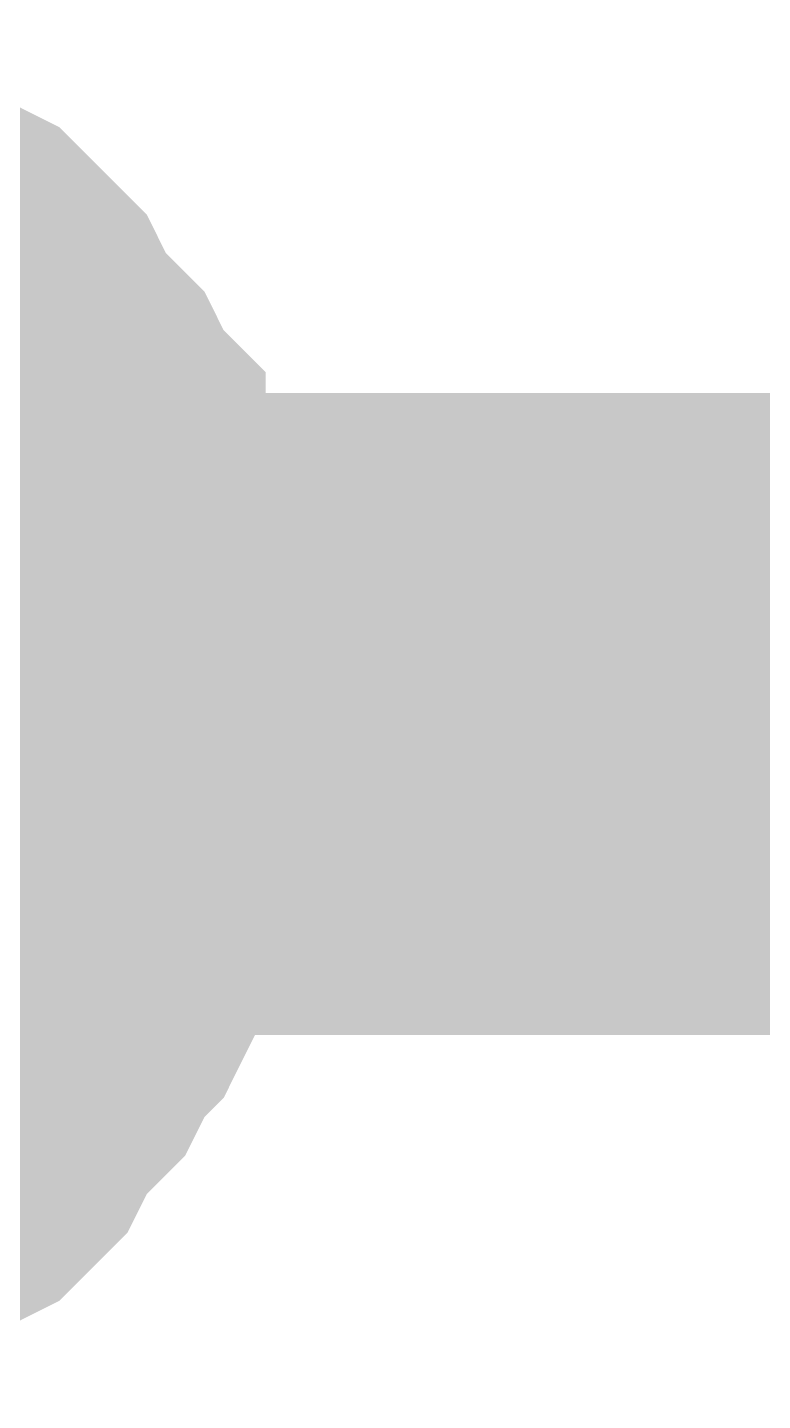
# Model space of a CAD drawing. Header units: inches. Extents: x 0 to 841, y 0 to 594.
# Drawn here: x 240.597 to 241.455, y 61.68 to 63.283 of the extents above; entities that cross this region are included whole.
import ezdxf

# ---------------------------------------------------------------- set-up
doc = ezdxf.new("R2010")
doc.units = ezdxf.units.IN
doc.layers.add('Sheet', color=255, linetype='Continuous')

msp = doc.modelspace()

# ---------------------------------------------------------------- linework, layer by layer
at = {"layer": 'Sheet'}
for points in [[(240.4108, 63.1327, 0.2997, 0.2997, 0), (240.4558, 63.1103, 0.2997, 0.2997, 0), (240.4782, 63.0878, 0.2997, 0.2997, 0), (240.5007, 63.0653, 0.2997, 0.2997, 0), (240.5456, 63.0429, 0.2997, 0.2997, 0), (240.568, 63.0204, 0.2997, 0.2997, 0), (240.5905, 62.998, 0.2997, 0.2997, 0), (240.613, 62.9755, 0.2997, 0.2997, 0), (240.6354, 62.9306, 0.2997, 0.2997, 0), (240.6579, 62.9081, 0.2997, 0.2997, 0), (240.6803, 62.8857, 0.2997, 0.2997, 0), (240.7028, 62.8407, 0.2997, 0.2997, 0), (240.7252, 62.8183, 0.2997, 0.2997, 0), (240.7252, 62.7734, 0.2997, 0.2997, 0), (240.7477, 62.7509, 0.2997, 0.2997, 0), (240.7477, 62.706, 0.2997, 0.2997, 0), (240.7702, 62.6835, 0.2997, 0.2997, 0), (240.7702, 62.6386, 0.2997, 0.2997, 0), (240.7926, 62.5937, 0.2997, 0.2997, 0), (240.7926, 62.5712, 0.2997, 0.2997, 0), (240.7926, 62.5263, 0.2997, 0.2997, 0), (240.7926, 62.4814, 0.2997, 0.2997, 0)], [(240.4108, 63.1327, 0.2997, 0.2997, 0), (240.4558, 63.1103, 0.2997, 0.2997, 0), (240.4782, 63.0878, 0.2997, 0.2997, 0), (240.5007, 63.0653, 0.2997, 0.2997, 0), (240.5456, 63.0429, 0.2997, 0.2997, 0), (240.568, 63.0204, 0.2997, 0.2997, 0), (240.5905, 62.998, 0.2997, 0.2997, 0), (240.613, 62.9755, 0.2997, 0.2997, 0), (240.6354, 62.9306, 0.2997, 0.2997, 0), (240.6579, 62.9081, 0.2997, 0.2997, 0), (240.6803, 62.8857, 0.2997, 0.2997, 0), (240.7028, 62.8407, 0.2997, 0.2997, 0), (240.7252, 62.8183, 0.2997, 0.2997, 0), (240.7252, 62.7734, 0.2997, 0.2997, 0), (240.7477, 62.7509, 0.2997, 0.2997, 0), (240.7477, 62.706, 0.2997, 0.2997, 0), (240.7702, 62.6835, 0.2997, 0.2997, 0), (240.7702, 62.6386, 0.2997, 0.2997, 0), (240.7926, 62.5937, 0.2997, 0.2997, 0), (240.7926, 62.5712, 0.2997, 0.2997, 0), (240.7926, 62.5263, 0.2997, 0.2997, 0), (240.7926, 62.4814, 0.2997, 0.2997, 0)], [(240.4108, 63.1327, 0.2997, 0.2997, 0), (240.4558, 63.1103, 0.2997, 0.2997, 0), (240.4782, 63.0878, 0.2997, 0.2997, 0), (240.5007, 63.0653, 0.2997, 0.2997, 0), (240.5456, 63.0429, 0.2997, 0.2997, 0), (240.568, 63.0204, 0.2997, 0.2997, 0), (240.5905, 62.998, 0.2997, 0.2997, 0), (240.613, 62.9755, 0.2997, 0.2997, 0), (240.6354, 62.9306, 0.2997, 0.2997, 0), (240.6579, 62.9081, 0.2997, 0.2997, 0), (240.6803, 62.8857, 0.2997, 0.2997, 0), (240.7028, 62.8407, 0.2997, 0.2997, 0), (240.7252, 62.8183, 0.2997, 0.2997, 0), (240.7252, 62.7734, 0.2997, 0.2997, 0), (240.7477, 62.7509, 0.2997, 0.2997, 0), (240.7477, 62.706, 0.2997, 0.2997, 0), (240.7702, 62.6835, 0.2997, 0.2997, 0), (240.7702, 62.6386, 0.2997, 0.2997, 0), (240.7926, 62.5937, 0.2997, 0.2997, 0), (240.7926, 62.5712, 0.2997, 0.2997, 0), (240.7926, 62.5263, 0.2997, 0.2997, 0), (240.7926, 62.4814, 0.2997, 0.2997, 0)], [(240.4108, 63.1327, 0.2997, 0.2997, 0), (240.4558, 63.1103, 0.2997, 0.2997, 0), (240.4782, 63.0878, 0.2997, 0.2997, 0), (240.5007, 63.0653, 0.2997, 0.2997, 0), (240.5456, 63.0429, 0.2997, 0.2997, 0), (240.568, 63.0204, 0.2997, 0.2997, 0), (240.5905, 62.998, 0.2997, 0.2997, 0), (240.613, 62.9755, 0.2997, 0.2997, 0), (240.6354, 62.9306, 0.2997, 0.2997, 0), (240.6579, 62.9081, 0.2997, 0.2997, 0), (240.6803, 62.8857, 0.2997, 0.2997, 0), (240.7028, 62.8407, 0.2997, 0.2997, 0), (240.7252, 62.8183, 0.2997, 0.2997, 0), (240.7252, 62.7734, 0.2997, 0.2997, 0), (240.7477, 62.7509, 0.2997, 0.2997, 0), (240.7477, 62.706, 0.2997, 0.2997, 0), (240.7702, 62.6835, 0.2997, 0.2997, 0), (240.7702, 62.6386, 0.2997, 0.2997, 0), (240.7926, 62.5937, 0.2997, 0.2997, 0), (240.7926, 62.5712, 0.2997, 0.2997, 0), (240.7926, 62.5263, 0.2997, 0.2997, 0), (240.7926, 62.4814, 0.2997, 0.2997, 0)], [(240.5456, 63.0429, 0.0991, 0.0991, 0), (240.568, 63.0204, 0.0991, 0.0991, 0), (240.5905, 62.998, 0.0991, 0.0991, 0), (240.613, 62.9755, 0.0991, 0.0991, 0), (240.6354, 62.9306, 0.0991, 0.0991, 0), (240.6579, 62.9081, 0.0991, 0.0991, 0), (240.6803, 62.8857, 0.0991, 0.0991, 0), (240.7028, 62.8407, 0.0991, 0.0991, 0), (240.7252, 62.8183, 0.0991, 0.0991, 0), (240.7252, 62.7734, 0.0991, 0.0991, 0), (240.7477, 62.7509, 0.0991, 0.0991, 0), (240.7477, 62.706, 0.0991, 0.0991, 0), (240.7702, 62.6835, 0.0991, 0.0991, 0), (240.7702, 62.6386, 0.0991, 0.0991, 0), (240.7926, 62.5937, 0.0991, 0.0991, 0), (240.7926, 62.5712, 0.0991, 0.0991, 0), (240.7926, 62.5263, 0.0991, 0.0991, 0), (240.7926, 62.4814, 0.0991, 0.0991, 0)], [(240.5456, 63.0429, 0.0991, 0.0991, 0), (240.568, 63.0204, 0.0991, 0.0991, 0), (240.5905, 62.998, 0.0991, 0.0991, 0), (240.613, 62.9755, 0.0991, 0.0991, 0), (240.6354, 62.9306, 0.0991, 0.0991, 0), (240.6579, 62.9081, 0.0991, 0.0991, 0), (240.6803, 62.8857, 0.0991, 0.0991, 0), (240.7028, 62.8407, 0.0991, 0.0991, 0), (240.7252, 62.8183, 0.0991, 0.0991, 0), (240.7252, 62.7734, 0.0991, 0.0991, 0), (240.7477, 62.7509, 0.0991, 0.0991, 0), (240.7477, 62.706, 0.0991, 0.0991, 0), (240.7702, 62.6835, 0.0991, 0.0991, 0), (240.7702, 62.6386, 0.0991, 0.0991, 0), (240.7926, 62.5937, 0.0991, 0.0991, 0), (240.7926, 62.5712, 0.0991, 0.0991, 0), (240.7926, 62.5263, 0.0991, 0.0991, 0), (240.7926, 62.4814, 0.0991, 0.0991, 0)], [(240.5456, 63.0429, 0.0991, 0.0991, 0), (240.568, 63.0204, 0.0991, 0.0991, 0), (240.5905, 62.998, 0.0991, 0.0991, 0), (240.613, 62.9755, 0.0991, 0.0991, 0), (240.6354, 62.9306, 0.0991, 0.0991, 0), (240.6579, 62.9081, 0.0991, 0.0991, 0), (240.6803, 62.8857, 0.0991, 0.0991, 0), (240.7028, 62.8407, 0.0991, 0.0991, 0), (240.7252, 62.8183, 0.0991, 0.0991, 0), (240.7252, 62.7734, 0.0991, 0.0991, 0), (240.7477, 62.7509, 0.0991, 0.0991, 0), (240.7477, 62.706, 0.0991, 0.0991, 0), (240.7702, 62.6835, 0.0991, 0.0991, 0), (240.7702, 62.6386, 0.0991, 0.0991, 0), (240.7926, 62.5937, 0.0991, 0.0991, 0), (240.7926, 62.5712, 0.0991, 0.0991, 0), (240.7926, 62.5263, 0.0991, 0.0991, 0), (240.7926, 62.4814, 0.0991, 0.0991, 0)], [(240.5456, 63.0429, 0.0991, 0.0991, 0), (240.568, 63.0204, 0.0991, 0.0991, 0), (240.5905, 62.998, 0.0991, 0.0991, 0), (240.613, 62.9755, 0.0991, 0.0991, 0), (240.6354, 62.9306, 0.0991, 0.0991, 0), (240.6579, 62.9081, 0.0991, 0.0991, 0), (240.6803, 62.8857, 0.0991, 0.0991, 0), (240.7028, 62.8407, 0.0991, 0.0991, 0), (240.7252, 62.8183, 0.0991, 0.0991, 0), (240.7252, 62.7734, 0.0991, 0.0991, 0), (240.7477, 62.7509, 0.0991, 0.0991, 0), (240.7477, 62.706, 0.0991, 0.0991, 0), (240.7702, 62.6835, 0.0991, 0.0991, 0), (240.7702, 62.6386, 0.0991, 0.0991, 0), (240.7926, 62.5937, 0.0991, 0.0991, 0), (240.7926, 62.5712, 0.0991, 0.0991, 0), (240.7926, 62.5263, 0.0991, 0.0991, 0), (240.7926, 62.4814, 0.0991, 0.0991, 0)], [(240.4333, 62.7734, 0.2997, 0.2997, 0), (240.4558, 62.7509, 0.2997, 0.2997, 0), (240.4558, 62.7284, 0.2997, 0.2997, 0), (240.4782, 62.706, 0.2997, 0.2997, 0), (240.4782, 62.6835, 0.2997, 0.2997, 0), (240.5007, 62.6611, 0.2997, 0.2997, 0), (240.5007, 62.6386, 0.2997, 0.2997, 0), (240.5007, 62.6162, 0.2997, 0.2997, 0), (240.5231, 62.5937, 0.2997, 0.2997, 0), (240.5231, 62.5712, 0.2997, 0.2997, 0), (240.5231, 62.5263, 0.2997, 0.2997, 0), (240.5231, 62.5039, 0.2997, 0.2997, 0), (240.5231, 62.4814, 0.2997, 0.2997, 0)], [(240.4333, 62.7734, 0.2997, 0.2997, 0), (240.4558, 62.7509, 0.2997, 0.2997, 0), (240.4558, 62.7284, 0.2997, 0.2997, 0), (240.4782, 62.706, 0.2997, 0.2997, 0), (240.4782, 62.6835, 0.2997, 0.2997, 0), (240.5007, 62.6611, 0.2997, 0.2997, 0), (240.5007, 62.6386, 0.2997, 0.2997, 0), (240.5007, 62.6162, 0.2997, 0.2997, 0), (240.5231, 62.5937, 0.2997, 0.2997, 0), (240.5231, 62.5712, 0.2997, 0.2997, 0), (240.5231, 62.5263, 0.2997, 0.2997, 0), (240.5231, 62.5039, 0.2997, 0.2997, 0), (240.5231, 62.4814, 0.2997, 0.2997, 0)], [(240.4333, 62.7734, 0.2997, 0.2997, 0), (240.4558, 62.7509, 0.2997, 0.2997, 0), (240.4558, 62.7284, 0.2997, 0.2997, 0), (240.4782, 62.706, 0.2997, 0.2997, 0), (240.4782, 62.6835, 0.2997, 0.2997, 0), (240.5007, 62.6611, 0.2997, 0.2997, 0), (240.5007, 62.6386, 0.2997, 0.2997, 0), (240.5007, 62.6162, 0.2997, 0.2997, 0), (240.5231, 62.5937, 0.2997, 0.2997, 0), (240.5231, 62.5712, 0.2997, 0.2997, 0), (240.5231, 62.5263, 0.2997, 0.2997, 0), (240.5231, 62.5039, 0.2997, 0.2997, 0), (240.5231, 62.4814, 0.2997, 0.2997, 0)], [(245.0147, 62.4814, 0.7493, 0.7493, 0), (240.0291, 62.4814, 0.7493, 0.7493, 0)], [(245.0147, 62.4814, 0.2997, 0.2997, 0), (240.0291, 62.4814, 0.2997, 0.2997, 0)], [(240.7926, 62.4814, 0.2997, 0.2997, 0), (240.7926, 62.4365, 0.2997, 0.2997, 0), (240.7926, 62.414, 0.2997, 0.2997, 0), (240.7926, 62.3691, 0.2997, 0.2997, 0), (240.7702, 62.3242, 0.2997, 0.2997, 0), (240.7702, 62.3017, 0.2997, 0.2997, 0), (240.7477, 62.2568, 0.2997, 0.2997, 0), (240.7477, 62.2343, 0.2997, 0.2997, 0), (240.7252, 62.1894, 0.2997, 0.2997, 0), (240.7252, 62.167, 0.2997, 0.2997, 0), (240.7028, 62.1221, 0.2997, 0.2997, 0), (240.6803, 62.0996, 0.2997, 0.2997, 0), (240.6579, 62.0547, 0.2997, 0.2997, 0), (240.6354, 62.0322, 0.2997, 0.2997, 0), (240.613, 62.0098, 0.2997, 0.2997, 0), (240.5905, 61.9648, 0.2997, 0.2997, 0), (240.568, 61.9424, 0.2997, 0.2997, 0), (240.5456, 61.9199, 0.2997, 0.2997, 0), (240.5007, 61.8975, 0.2997, 0.2997, 0), (240.4782, 61.875, 0.2997, 0.2997, 0), (240.4558, 61.8525, 0.2997, 0.2997, 0), (240.4108, 61.8301, 0.2997, 0.2997, 0)], [(240.7926, 62.4814, 0.2997, 0.2997, 0), (240.7926, 62.4365, 0.2997, 0.2997, 0), (240.7926, 62.414, 0.2997, 0.2997, 0), (240.7926, 62.3691, 0.2997, 0.2997, 0), (240.7702, 62.3242, 0.2997, 0.2997, 0), (240.7702, 62.3017, 0.2997, 0.2997, 0), (240.7477, 62.2568, 0.2997, 0.2997, 0), (240.7477, 62.2343, 0.2997, 0.2997, 0), (240.7252, 62.1894, 0.2997, 0.2997, 0), (240.7252, 62.167, 0.2997, 0.2997, 0), (240.7028, 62.1221, 0.2997, 0.2997, 0), (240.6803, 62.0996, 0.2997, 0.2997, 0), (240.6579, 62.0547, 0.2997, 0.2997, 0), (240.6354, 62.0322, 0.2997, 0.2997, 0), (240.613, 62.0098, 0.2997, 0.2997, 0), (240.5905, 61.9648, 0.2997, 0.2997, 0), (240.568, 61.9424, 0.2997, 0.2997, 0), (240.5456, 61.9199, 0.2997, 0.2997, 0), (240.5007, 61.8975, 0.2997, 0.2997, 0), (240.4782, 61.875, 0.2997, 0.2997, 0), (240.4558, 61.8525, 0.2997, 0.2997, 0), (240.4108, 61.8301, 0.2997, 0.2997, 0)], [(240.7926, 62.4814, 0.2997, 0.2997, 0), (240.7926, 62.4365, 0.2997, 0.2997, 0), (240.7926, 62.414, 0.2997, 0.2997, 0), (240.7926, 62.3691, 0.2997, 0.2997, 0), (240.7702, 62.3242, 0.2997, 0.2997, 0), (240.7702, 62.3017, 0.2997, 0.2997, 0), (240.7477, 62.2568, 0.2997, 0.2997, 0), (240.7477, 62.2343, 0.2997, 0.2997, 0), (240.7252, 62.1894, 0.2997, 0.2997, 0), (240.7252, 62.167, 0.2997, 0.2997, 0), (240.7028, 62.1221, 0.2997, 0.2997, 0), (240.6803, 62.0996, 0.2997, 0.2997, 0), (240.6579, 62.0547, 0.2997, 0.2997, 0), (240.6354, 62.0322, 0.2997, 0.2997, 0), (240.613, 62.0098, 0.2997, 0.2997, 0), (240.5905, 61.9648, 0.2997, 0.2997, 0), (240.568, 61.9424, 0.2997, 0.2997, 0), (240.5456, 61.9199, 0.2997, 0.2997, 0), (240.5007, 61.8975, 0.2997, 0.2997, 0), (240.4782, 61.875, 0.2997, 0.2997, 0), (240.4558, 61.8525, 0.2997, 0.2997, 0), (240.4108, 61.8301, 0.2997, 0.2997, 0)], [(240.7926, 62.4814, 0.2997, 0.2997, 0), (240.7926, 62.4365, 0.2997, 0.2997, 0), (240.7926, 62.414, 0.2997, 0.2997, 0), (240.7926, 62.3691, 0.2997, 0.2997, 0), (240.7702, 62.3242, 0.2997, 0.2997, 0), (240.7702, 62.3017, 0.2997, 0.2997, 0), (240.7477, 62.2568, 0.2997, 0.2997, 0), (240.7477, 62.2343, 0.2997, 0.2997, 0), (240.7252, 62.1894, 0.2997, 0.2997, 0), (240.7252, 62.167, 0.2997, 0.2997, 0), (240.7028, 62.1221, 0.2997, 0.2997, 0), (240.6803, 62.0996, 0.2997, 0.2997, 0), (240.6579, 62.0547, 0.2997, 0.2997, 0), (240.6354, 62.0322, 0.2997, 0.2997, 0), (240.613, 62.0098, 0.2997, 0.2997, 0), (240.5905, 61.9648, 0.2997, 0.2997, 0), (240.568, 61.9424, 0.2997, 0.2997, 0), (240.5456, 61.9199, 0.2997, 0.2997, 0), (240.5007, 61.8975, 0.2997, 0.2997, 0), (240.4782, 61.875, 0.2997, 0.2997, 0), (240.4558, 61.8525, 0.2997, 0.2997, 0), (240.4108, 61.8301, 0.2997, 0.2997, 0)], [(240.5231, 62.4814, 0.2997, 0.2997, 0), (240.5231, 62.4589, 0.2997, 0.2997, 0), (240.5231, 62.4365, 0.2997, 0.2997, 0), (240.5231, 62.414, 0.2997, 0.2997, 0), (240.5231, 62.3916, 0.2997, 0.2997, 0), (240.5007, 62.3691, 0.2997, 0.2997, 0), (240.5007, 62.3466, 0.2997, 0.2997, 0), (240.5007, 62.3017, 0.2997, 0.2997, 0), (240.4782, 62.3017, 0.2997, 0.2997, 0), (240.4782, 62.2793, 0.2997, 0.2997, 0), (240.4558, 62.2568, 0.2997, 0.2997, 0), (240.4558, 62.2343, 0.2997, 0.2997, 0), (240.4333, 62.2119, 0.2997, 0.2997, 0)], [(240.5231, 62.4814, 0.2997, 0.2997, 0), (240.5231, 62.4589, 0.2997, 0.2997, 0), (240.5231, 62.4365, 0.2997, 0.2997, 0), (240.5231, 62.414, 0.2997, 0.2997, 0), (240.5231, 62.3916, 0.2997, 0.2997, 0), (240.5007, 62.3691, 0.2997, 0.2997, 0), (240.5007, 62.3466, 0.2997, 0.2997, 0), (240.5007, 62.3017, 0.2997, 0.2997, 0), (240.4782, 62.3017, 0.2997, 0.2997, 0), (240.4782, 62.2793, 0.2997, 0.2997, 0), (240.4558, 62.2568, 0.2997, 0.2997, 0), (240.4558, 62.2343, 0.2997, 0.2997, 0), (240.4333, 62.2119, 0.2997, 0.2997, 0)], [(240.5231, 62.4814, 0.2997, 0.2997, 0), (240.5231, 62.4589, 0.2997, 0.2997, 0), (240.5231, 62.4365, 0.2997, 0.2997, 0), (240.5231, 62.414, 0.2997, 0.2997, 0), (240.5231, 62.3916, 0.2997, 0.2997, 0), (240.5007, 62.3691, 0.2997, 0.2997, 0), (240.5007, 62.3466, 0.2997, 0.2997, 0), (240.5007, 62.3017, 0.2997, 0.2997, 0), (240.4782, 62.3017, 0.2997, 0.2997, 0), (240.4782, 62.2793, 0.2997, 0.2997, 0), (240.4558, 62.2568, 0.2997, 0.2997, 0), (240.4558, 62.2343, 0.2997, 0.2997, 0), (240.4333, 62.2119, 0.2997, 0.2997, 0)], [(240.5231, 62.4814, 0.2997, 0.2997, 0), (240.5231, 62.4814, 0.2997, 0.2997, 0), (240.5231, 62.4814, 0.2997, 0.2997, 0), (240.5231, 62.4814, 0.2997, 0.2997, 0), (240.5231, 62.4814, 0.2997, 0.2997, 0), (240.5231, 62.4814, 0.2997, 0.2997, 0), (240.5231, 62.4814, 0.2997, 0.2997, 0), (240.5231, 62.4814, 0.2997, 0.2997, 0), (240.5231, 62.4814, 0.2997, 0.2997, 0), (240.5231, 62.4814, 0.2997, 0.2997, 0), (240.5231, 62.4814, 0.2997, 0.2997, 0), (240.5231, 62.4814, 0.2997, 0.2997, 0), (240.5231, 62.4814, 0.2997, 0.2997, 0), (240.5231, 62.4814, 0.2997, 0.2997, 0), (240.5231, 62.4814, 0.2997, 0.2997, 0), (240.5231, 62.4814, 0.2997, 0.2997, 0), (240.5231, 62.4814, 0.2997, 0.2997, 0), (240.5231, 62.4814, 0.2997, 0.2997, 0), (240.5231, 62.4814, 0.2997, 0.2997, 0), (240.5231, 62.4814, 0.2997, 0.2997, 0), (240.5231, 62.4814, 0.2997, 0.2997, 0), (240.5231, 62.4814, 0.2997, 0.2997, 0), (240.5231, 62.4814, 0.2997, 0.2997, 0), (240.5231, 62.4814, 0.2997, 0.2997, 0), (240.5231, 62.4814, 0.2997, 0.2997, 0), (240.5231, 62.4814, 0.2997, 0.2997, 0), (240.5231, 62.4814, 0.2997, 0.2997, 0), (240.5231, 62.4814, 0.2997, 0.2997, 0), (240.5231, 62.4814, 0.2997, 0.2997, 0), (240.5231, 62.4814, 0.2997, 0.2997, 0), (240.5231, 62.4814, 0.2997, 0.2997, 0), (240.5231, 62.4814, 0.2997, 0.2997, 0), (240.5231, 62.4814, 0.2997, 0.2997, 0)], [(240.5231, 62.4814, 0.2997, 0.2997, 0), (240.5231, 62.4814, 0.2997, 0.2997, 0)], [(240.5231, 62.4814, 0.2997, 0.2997, 0), (240.5231, 62.4814, 0.2997, 0.2997, 0), (240.5231, 62.4814, 0.2997, 0.2997, 0), (240.5231, 62.4814, 0.2997, 0.2997, 0), (240.5231, 62.4814, 0.2997, 0.2997, 0), (240.5231, 62.4814, 0.2997, 0.2997, 0), (240.5231, 62.4814, 0.2997, 0.2997, 0), (240.5231, 62.4814, 0.2997, 0.2997, 0), (240.5231, 62.4814, 0.2997, 0.2997, 0), (240.5231, 62.4814, 0.2997, 0.2997, 0), (240.5231, 62.4814, 0.2997, 0.2997, 0), (240.5231, 62.4814, 0.2997, 0.2997, 0), (240.5231, 62.4814, 0.2997, 0.2997, 0), (240.5231, 62.4814, 0.2997, 0.2997, 0), (240.5231, 62.4814, 0.2997, 0.2997, 0), (240.5231, 62.4814, 0.2997, 0.2997, 0), (240.5231, 62.4814, 0.2997, 0.2997, 0), (240.5231, 62.4814, 0.2997, 0.2997, 0), (240.5231, 62.4814, 0.2997, 0.2997, 0), (240.5231, 62.4814, 0.2997, 0.2997, 0), (240.5231, 62.4814, 0.2997, 0.2997, 0), (240.5231, 62.4814, 0.2997, 0.2997, 0), (240.5231, 62.4814, 0.2997, 0.2997, 0), (240.5231, 62.4814, 0.2997, 0.2997, 0), (240.5231, 62.4814, 0.2997, 0.2997, 0), (240.5231, 62.4814, 0.2997, 0.2997, 0), (240.5231, 62.4814, 0.2997, 0.2997, 0), (240.5231, 62.4814, 0.2997, 0.2997, 0), (240.5231, 62.4814, 0.2997, 0.2997, 0), (240.5231, 62.4814, 0.2997, 0.2997, 0), (240.5231, 62.4814, 0.2997, 0.2997, 0), (240.5231, 62.4814, 0.2997, 0.2997, 0), (240.5231, 62.4814, 0.2997, 0.2997, 0)], [(240.5231, 62.4814, 0.2997, 0.2997, 0), (240.5231, 62.4814, 0.2997, 0.2997, 0)], [(240.5231, 62.4814, 0.2997, 0.2997, 0), (240.5231, 62.4814, 0.2997, 0.2997, 0), (240.5231, 62.4814, 0.2997, 0.2997, 0), (240.5231, 62.4814, 0.2997, 0.2997, 0), (240.5231, 62.4814, 0.2997, 0.2997, 0), (240.5231, 62.4814, 0.2997, 0.2997, 0), (240.5231, 62.4814, 0.2997, 0.2997, 0), (240.5231, 62.4814, 0.2997, 0.2997, 0), (240.5231, 62.4814, 0.2997, 0.2997, 0), (240.5231, 62.4814, 0.2997, 0.2997, 0), (240.5231, 62.4814, 0.2997, 0.2997, 0), (240.5231, 62.4814, 0.2997, 0.2997, 0), (240.5231, 62.4814, 0.2997, 0.2997, 0), (240.5231, 62.4814, 0.2997, 0.2997, 0), (240.5231, 62.4814, 0.2997, 0.2997, 0), (240.5231, 62.4814, 0.2997, 0.2997, 0), (240.5231, 62.4814, 0.2997, 0.2997, 0), (240.5231, 62.4814, 0.2997, 0.2997, 0), (240.5231, 62.4814, 0.2997, 0.2997, 0), (240.5231, 62.4814, 0.2997, 0.2997, 0), (240.5231, 62.4814, 0.2997, 0.2997, 0), (240.5231, 62.4814, 0.2997, 0.2997, 0), (240.5231, 62.4814, 0.2997, 0.2997, 0), (240.5231, 62.4814, 0.2997, 0.2997, 0), (240.5231, 62.4814, 0.2997, 0.2997, 0), (240.5231, 62.4814, 0.2997, 0.2997, 0), (240.5231, 62.4814, 0.2997, 0.2997, 0), (240.5231, 62.4814, 0.2997, 0.2997, 0), (240.5231, 62.4814, 0.2997, 0.2997, 0), (240.5231, 62.4814, 0.2997, 0.2997, 0), (240.5231, 62.4814, 0.2997, 0.2997, 0), (240.5231, 62.4814, 0.2997, 0.2997, 0), (240.5231, 62.4814, 0.2997, 0.2997, 0)], [(240.5231, 62.4814, 0.2997, 0.2997, 0), (240.5231, 62.4814, 0.2997, 0.2997, 0)], [(240.7926, 62.4814, 0.2997, 0.2997, 0), (240.7926, 62.4814, 0.2997, 0.2997, 0), (240.7926, 62.4814, 0.2997, 0.2997, 0), (240.7926, 62.4814, 0.2997, 0.2997, 0), (240.7926, 62.4814, 0.2997, 0.2997, 0), (240.7926, 62.4814, 0.2997, 0.2997, 0), (240.7926, 62.4814, 0.2997, 0.2997, 0), (240.7926, 62.4814, 0.2997, 0.2997, 0), (240.7926, 62.4814, 0.2997, 0.2997, 0), (240.7926, 62.4814, 0.2997, 0.2997, 0), (240.7926, 62.4814, 0.2997, 0.2997, 0), (240.7926, 62.4814, 0.2997, 0.2997, 0), (240.7926, 62.4814, 0.2997, 0.2997, 0), (240.7926, 62.4814, 0.2997, 0.2997, 0), (240.7926, 62.4814, 0.2997, 0.2997, 0), (240.7926, 62.4814, 0.2997, 0.2997, 0), (240.7926, 62.4814, 0.2997, 0.2997, 0), (240.7926, 62.4814, 0.2997, 0.2997, 0), (240.7926, 62.4814, 0.2997, 0.2997, 0), (240.7926, 62.4814, 0.2997, 0.2997, 0), (240.7926, 62.4814, 0.2997, 0.2997, 0), (240.7926, 62.4814, 0.2997, 0.2997, 0), (240.7926, 62.4814, 0.2997, 0.2997, 0), (240.7926, 62.4814, 0.2997, 0.2997, 0), (240.7926, 62.4814, 0.2997, 0.2997, 0), (240.7926, 62.4814, 0.2997, 0.2997, 0), (240.7926, 62.4814, 0.2997, 0.2997, 0), (240.7926, 62.4814, 0.2997, 0.2997, 0), (240.7926, 62.4814, 0.2997, 0.2997, 0), (240.7926, 62.4814, 0.2997, 0.2997, 0), (240.7926, 62.4814, 0.2997, 0.2997, 0), (240.7926, 62.4814, 0.2997, 0.2997, 0), (240.7926, 62.4814, 0.2997, 0.2997, 0)], [(240.7926, 62.4814, 0.2997, 0.2997, 0), (240.7926, 62.4814, 0.2997, 0.2997, 0)], [(240.7926, 62.4814, 0.2997, 0.2997, 0), (240.7926, 62.4814, 0.2997, 0.2997, 0), (240.7926, 62.4814, 0.2997, 0.2997, 0), (240.7926, 62.4814, 0.2997, 0.2997, 0), (240.7926, 62.4814, 0.2997, 0.2997, 0), (240.7926, 62.4814, 0.2997, 0.2997, 0), (240.7926, 62.4814, 0.2997, 0.2997, 0), (240.7926, 62.4814, 0.2997, 0.2997, 0), (240.7926, 62.4814, 0.2997, 0.2997, 0), (240.7926, 62.4814, 0.2997, 0.2997, 0), (240.7926, 62.4814, 0.2997, 0.2997, 0), (240.7926, 62.4814, 0.2997, 0.2997, 0), (240.7926, 62.4814, 0.2997, 0.2997, 0), (240.7926, 62.4814, 0.2997, 0.2997, 0), (240.7926, 62.4814, 0.2997, 0.2997, 0), (240.7926, 62.4814, 0.2997, 0.2997, 0), (240.7926, 62.4814, 0.2997, 0.2997, 0), (240.7926, 62.4814, 0.2997, 0.2997, 0), (240.7926, 62.4814, 0.2997, 0.2997, 0), (240.7926, 62.4814, 0.2997, 0.2997, 0), (240.7926, 62.4814, 0.2997, 0.2997, 0), (240.7926, 62.4814, 0.2997, 0.2997, 0), (240.7926, 62.4814, 0.2997, 0.2997, 0), (240.7926, 62.4814, 0.2997, 0.2997, 0), (240.7926, 62.4814, 0.2997, 0.2997, 0), (240.7926, 62.4814, 0.2997, 0.2997, 0), (240.7926, 62.4814, 0.2997, 0.2997, 0), (240.7926, 62.4814, 0.2997, 0.2997, 0), (240.7926, 62.4814, 0.2997, 0.2997, 0), (240.7926, 62.4814, 0.2997, 0.2997, 0), (240.7926, 62.4814, 0.2997, 0.2997, 0), (240.7926, 62.4814, 0.2997, 0.2997, 0), (240.7926, 62.4814, 0.2997, 0.2997, 0)], [(240.7926, 62.4814, 0.2997, 0.2997, 0), (240.7926, 62.4814, 0.2997, 0.2997, 0)], [(240.7926, 62.4814, 0.2997, 0.2997, 0), (240.7926, 62.4814, 0.2997, 0.2997, 0), (240.7926, 62.4814, 0.2997, 0.2997, 0), (240.7926, 62.4814, 0.2997, 0.2997, 0), (240.7926, 62.4814, 0.2997, 0.2997, 0), (240.7926, 62.4814, 0.2997, 0.2997, 0), (240.7926, 62.4814, 0.2997, 0.2997, 0), (240.7926, 62.4814, 0.2997, 0.2997, 0), (240.7926, 62.4814, 0.2997, 0.2997, 0), (240.7926, 62.4814, 0.2997, 0.2997, 0), (240.7926, 62.4814, 0.2997, 0.2997, 0), (240.7926, 62.4814, 0.2997, 0.2997, 0), (240.7926, 62.4814, 0.2997, 0.2997, 0), (240.7926, 62.4814, 0.2997, 0.2997, 0), (240.7926, 62.4814, 0.2997, 0.2997, 0), (240.7926, 62.4814, 0.2997, 0.2997, 0), (240.7926, 62.4814, 0.2997, 0.2997, 0), (240.7926, 62.4814, 0.2997, 0.2997, 0), (240.7926, 62.4814, 0.2997, 0.2997, 0), (240.7926, 62.4814, 0.2997, 0.2997, 0), (240.7926, 62.4814, 0.2997, 0.2997, 0), (240.7926, 62.4814, 0.2997, 0.2997, 0), (240.7926, 62.4814, 0.2997, 0.2997, 0), (240.7926, 62.4814, 0.2997, 0.2997, 0), (240.7926, 62.4814, 0.2997, 0.2997, 0), (240.7926, 62.4814, 0.2997, 0.2997, 0), (240.7926, 62.4814, 0.2997, 0.2997, 0), (240.7926, 62.4814, 0.2997, 0.2997, 0), (240.7926, 62.4814, 0.2997, 0.2997, 0), (240.7926, 62.4814, 0.2997, 0.2997, 0), (240.7926, 62.4814, 0.2997, 0.2997, 0), (240.7926, 62.4814, 0.2997, 0.2997, 0), (240.7926, 62.4814, 0.2997, 0.2997, 0)], [(240.7926, 62.4814, 0.2997, 0.2997, 0), (240.7926, 62.4814, 0.2997, 0.2997, 0)], [(240.7926, 62.4814, 0.2997, 0.2997, 0), (240.7926, 62.4814, 0.2997, 0.2997, 0), (240.7926, 62.4814, 0.2997, 0.2997, 0), (240.7926, 62.4814, 0.2997, 0.2997, 0), (240.7926, 62.4814, 0.2997, 0.2997, 0), (240.7926, 62.4814, 0.2997, 0.2997, 0), (240.7926, 62.4814, 0.2997, 0.2997, 0), (240.7926, 62.4814, 0.2997, 0.2997, 0), (240.7926, 62.4814, 0.2997, 0.2997, 0), (240.7926, 62.4814, 0.2997, 0.2997, 0), (240.7926, 62.4814, 0.2997, 0.2997, 0), (240.7926, 62.4814, 0.2997, 0.2997, 0), (240.7926, 62.4814, 0.2997, 0.2997, 0), (240.7926, 62.4814, 0.2997, 0.2997, 0), (240.7926, 62.4814, 0.2997, 0.2997, 0), (240.7926, 62.4814, 0.2997, 0.2997, 0), (240.7926, 62.4814, 0.2997, 0.2997, 0), (240.7926, 62.4814, 0.2997, 0.2997, 0), (240.7926, 62.4814, 0.2997, 0.2997, 0), (240.7926, 62.4814, 0.2997, 0.2997, 0), (240.7926, 62.4814, 0.2997, 0.2997, 0), (240.7926, 62.4814, 0.2997, 0.2997, 0), (240.7926, 62.4814, 0.2997, 0.2997, 0), (240.7926, 62.4814, 0.2997, 0.2997, 0), (240.7926, 62.4814, 0.2997, 0.2997, 0), (240.7926, 62.4814, 0.2997, 0.2997, 0), (240.7926, 62.4814, 0.2997, 0.2997, 0), (240.7926, 62.4814, 0.2997, 0.2997, 0), (240.7926, 62.4814, 0.2997, 0.2997, 0), (240.7926, 62.4814, 0.2997, 0.2997, 0), (240.7926, 62.4814, 0.2997, 0.2997, 0), (240.7926, 62.4814, 0.2997, 0.2997, 0), (240.7926, 62.4814, 0.2997, 0.2997, 0)], [(240.7926, 62.4814, 0.2997, 0.2997, 0), (240.7926, 62.4814, 0.2997, 0.2997, 0)], [(240.7926, 62.4814, 0.0991, 0.0991, 0), (240.7926, 62.4365, 0.0991, 0.0991, 0), (240.7926, 62.414, 0.0991, 0.0991, 0), (240.7926, 62.3691, 0.0991, 0.0991, 0), (240.7702, 62.3242, 0.0991, 0.0991, 0), (240.7702, 62.3017, 0.0991, 0.0991, 0), (240.7477, 62.2568, 0.0991, 0.0991, 0), (240.7477, 62.2343, 0.0991, 0.0991, 0), (240.7252, 62.1894, 0.0991, 0.0991, 0), (240.7252, 62.167, 0.0991, 0.0991, 0), (240.7028, 62.1221, 0.0991, 0.0991, 0), (240.6803, 62.0996, 0.0991, 0.0991, 0), (240.6579, 62.0547, 0.0991, 0.0991, 0), (240.6354, 62.0322, 0.0991, 0.0991, 0), (240.613, 62.0098, 0.0991, 0.0991, 0), (240.5905, 61.9648, 0.0991, 0.0991, 0), (240.568, 61.9424, 0.0991, 0.0991, 0), (240.5456, 61.9199, 0.0991, 0.0991, 0)], [(240.7926, 62.4814, 0.0991, 0.0991, 0), (240.7926, 62.4365, 0.0991, 0.0991, 0), (240.7926, 62.414, 0.0991, 0.0991, 0), (240.7926, 62.3691, 0.0991, 0.0991, 0), (240.7702, 62.3242, 0.0991, 0.0991, 0), (240.7702, 62.3017, 0.0991, 0.0991, 0), (240.7477, 62.2568, 0.0991, 0.0991, 0), (240.7477, 62.2343, 0.0991, 0.0991, 0), (240.7252, 62.1894, 0.0991, 0.0991, 0), (240.7252, 62.167, 0.0991, 0.0991, 0), (240.7028, 62.1221, 0.0991, 0.0991, 0), (240.6803, 62.0996, 0.0991, 0.0991, 0), (240.6579, 62.0547, 0.0991, 0.0991, 0), (240.6354, 62.0322, 0.0991, 0.0991, 0), (240.613, 62.0098, 0.0991, 0.0991, 0), (240.5905, 61.9648, 0.0991, 0.0991, 0), (240.568, 61.9424, 0.0991, 0.0991, 0), (240.5456, 61.9199, 0.0991, 0.0991, 0)], [(240.7926, 62.4814, 0.0991, 0.0991, 0), (240.7926, 62.4365, 0.0991, 0.0991, 0), (240.7926, 62.414, 0.0991, 0.0991, 0), (240.7926, 62.3691, 0.0991, 0.0991, 0), (240.7702, 62.3242, 0.0991, 0.0991, 0), (240.7702, 62.3017, 0.0991, 0.0991, 0), (240.7477, 62.2568, 0.0991, 0.0991, 0), (240.7477, 62.2343, 0.0991, 0.0991, 0), (240.7252, 62.1894, 0.0991, 0.0991, 0), (240.7252, 62.167, 0.0991, 0.0991, 0), (240.7028, 62.1221, 0.0991, 0.0991, 0), (240.6803, 62.0996, 0.0991, 0.0991, 0), (240.6579, 62.0547, 0.0991, 0.0991, 0), (240.6354, 62.0322, 0.0991, 0.0991, 0), (240.613, 62.0098, 0.0991, 0.0991, 0), (240.5905, 61.9648, 0.0991, 0.0991, 0), (240.568, 61.9424, 0.0991, 0.0991, 0), (240.5456, 61.9199, 0.0991, 0.0991, 0)], [(240.7926, 62.4814, 0.0991, 0.0991, 0), (240.7926, 62.4365, 0.0991, 0.0991, 0), (240.7926, 62.414, 0.0991, 0.0991, 0), (240.7926, 62.3691, 0.0991, 0.0991, 0), (240.7702, 62.3242, 0.0991, 0.0991, 0), (240.7702, 62.3017, 0.0991, 0.0991, 0), (240.7477, 62.2568, 0.0991, 0.0991, 0), (240.7477, 62.2343, 0.0991, 0.0991, 0), (240.7252, 62.1894, 0.0991, 0.0991, 0), (240.7252, 62.167, 0.0991, 0.0991, 0), (240.7028, 62.1221, 0.0991, 0.0991, 0), (240.6803, 62.0996, 0.0991, 0.0991, 0), (240.6579, 62.0547, 0.0991, 0.0991, 0), (240.6354, 62.0322, 0.0991, 0.0991, 0), (240.613, 62.0098, 0.0991, 0.0991, 0), (240.5905, 61.9648, 0.0991, 0.0991, 0), (240.568, 61.9424, 0.0991, 0.0991, 0), (240.5456, 61.9199, 0.0991, 0.0991, 0)], [(240.7926, 62.4814, 0.0991, 0.0991, 0), (240.7926, 62.4814, 0.0991, 0.0991, 0), (240.7926, 62.4814, 0.0991, 0.0991, 0), (240.7926, 62.4814, 0.0991, 0.0991, 0), (240.7926, 62.4814, 0.0991, 0.0991, 0), (240.7926, 62.4814, 0.0991, 0.0991, 0), (240.7926, 62.4814, 0.0991, 0.0991, 0), (240.7926, 62.4814, 0.0991, 0.0991, 0), (240.7926, 62.4814, 0.0991, 0.0991, 0), (240.7926, 62.4814, 0.0991, 0.0991, 0), (240.7926, 62.4814, 0.0991, 0.0991, 0), (240.7926, 62.4814, 0.0991, 0.0991, 0), (240.7926, 62.4814, 0.0991, 0.0991, 0), (240.7926, 62.4814, 0.0991, 0.0991, 0), (240.7926, 62.4814, 0.0991, 0.0991, 0), (240.7926, 62.4814, 0.0991, 0.0991, 0), (240.7926, 62.4814, 0.0991, 0.0991, 0), (240.7926, 62.4814, 0.0991, 0.0991, 0), (240.7926, 62.4814, 0.0991, 0.0991, 0), (240.7926, 62.4814, 0.0991, 0.0991, 0), (240.7926, 62.4814, 0.0991, 0.0991, 0), (240.7926, 62.4814, 0.0991, 0.0991, 0), (240.7926, 62.4814, 0.0991, 0.0991, 0), (240.7926, 62.4814, 0.0991, 0.0991, 0), (240.7926, 62.4814, 0.0991, 0.0991, 0), (240.7926, 62.4814, 0.0991, 0.0991, 0), (240.7926, 62.4814, 0.0991, 0.0991, 0), (240.7926, 62.4814, 0.0991, 0.0991, 0), (240.7926, 62.4814, 0.0991, 0.0991, 0), (240.7926, 62.4814, 0.0991, 0.0991, 0), (240.7926, 62.4814, 0.0991, 0.0991, 0), (240.7926, 62.4814, 0.0991, 0.0991, 0), (240.7926, 62.4814, 0.0991, 0.0991, 0)], [(240.7926, 62.4814, 0.0991, 0.0991, 0), (240.7926, 62.4814, 0.0991, 0.0991, 0)], [(240.7926, 62.4814, 0.0991, 0.0991, 0), (240.7926, 62.4814, 0.0991, 0.0991, 0), (240.7926, 62.4814, 0.0991, 0.0991, 0), (240.7926, 62.4814, 0.0991, 0.0991, 0), (240.7926, 62.4814, 0.0991, 0.0991, 0), (240.7926, 62.4814, 0.0991, 0.0991, 0), (240.7926, 62.4814, 0.0991, 0.0991, 0), (240.7926, 62.4814, 0.0991, 0.0991, 0), (240.7926, 62.4814, 0.0991, 0.0991, 0), (240.7926, 62.4814, 0.0991, 0.0991, 0), (240.7926, 62.4814, 0.0991, 0.0991, 0), (240.7926, 62.4814, 0.0991, 0.0991, 0), (240.7926, 62.4814, 0.0991, 0.0991, 0), (240.7926, 62.4814, 0.0991, 0.0991, 0), (240.7926, 62.4814, 0.0991, 0.0991, 0), (240.7926, 62.4814, 0.0991, 0.0991, 0), (240.7926, 62.4814, 0.0991, 0.0991, 0), (240.7926, 62.4814, 0.0991, 0.0991, 0), (240.7926, 62.4814, 0.0991, 0.0991, 0), (240.7926, 62.4814, 0.0991, 0.0991, 0), (240.7926, 62.4814, 0.0991, 0.0991, 0), (240.7926, 62.4814, 0.0991, 0.0991, 0), (240.7926, 62.4814, 0.0991, 0.0991, 0), (240.7926, 62.4814, 0.0991, 0.0991, 0), (240.7926, 62.4814, 0.0991, 0.0991, 0), (240.7926, 62.4814, 0.0991, 0.0991, 0), (240.7926, 62.4814, 0.0991, 0.0991, 0), (240.7926, 62.4814, 0.0991, 0.0991, 0), (240.7926, 62.4814, 0.0991, 0.0991, 0), (240.7926, 62.4814, 0.0991, 0.0991, 0), (240.7926, 62.4814, 0.0991, 0.0991, 0), (240.7926, 62.4814, 0.0991, 0.0991, 0), (240.7926, 62.4814, 0.0991, 0.0991, 0)], [(240.7926, 62.4814, 0.0991, 0.0991, 0), (240.7926, 62.4814, 0.0991, 0.0991, 0)], [(240.7926, 62.4814, 0.0991, 0.0991, 0), (240.7926, 62.4814, 0.0991, 0.0991, 0), (240.7926, 62.4814, 0.0991, 0.0991, 0), (240.7926, 62.4814, 0.0991, 0.0991, 0), (240.7926, 62.4814, 0.0991, 0.0991, 0), (240.7926, 62.4814, 0.0991, 0.0991, 0), (240.7926, 62.4814, 0.0991, 0.0991, 0), (240.7926, 62.4814, 0.0991, 0.0991, 0), (240.7926, 62.4814, 0.0991, 0.0991, 0), (240.7926, 62.4814, 0.0991, 0.0991, 0), (240.7926, 62.4814, 0.0991, 0.0991, 0), (240.7926, 62.4814, 0.0991, 0.0991, 0), (240.7926, 62.4814, 0.0991, 0.0991, 0), (240.7926, 62.4814, 0.0991, 0.0991, 0), (240.7926, 62.4814, 0.0991, 0.0991, 0), (240.7926, 62.4814, 0.0991, 0.0991, 0), (240.7926, 62.4814, 0.0991, 0.0991, 0), (240.7926, 62.4814, 0.0991, 0.0991, 0), (240.7926, 62.4814, 0.0991, 0.0991, 0), (240.7926, 62.4814, 0.0991, 0.0991, 0), (240.7926, 62.4814, 0.0991, 0.0991, 0), (240.7926, 62.4814, 0.0991, 0.0991, 0), (240.7926, 62.4814, 0.0991, 0.0991, 0), (240.7926, 62.4814, 0.0991, 0.0991, 0), (240.7926, 62.4814, 0.0991, 0.0991, 0), (240.7926, 62.4814, 0.0991, 0.0991, 0), (240.7926, 62.4814, 0.0991, 0.0991, 0), (240.7926, 62.4814, 0.0991, 0.0991, 0), (240.7926, 62.4814, 0.0991, 0.0991, 0), (240.7926, 62.4814, 0.0991, 0.0991, 0), (240.7926, 62.4814, 0.0991, 0.0991, 0), (240.7926, 62.4814, 0.0991, 0.0991, 0), (240.7926, 62.4814, 0.0991, 0.0991, 0)], [(240.7926, 62.4814, 0.0991, 0.0991, 0), (240.7926, 62.4814, 0.0991, 0.0991, 0)], [(240.7926, 62.4814, 0.0991, 0.0991, 0), (240.7926, 62.4814, 0.0991, 0.0991, 0), (240.7926, 62.4814, 0.0991, 0.0991, 0), (240.7926, 62.4814, 0.0991, 0.0991, 0), (240.7926, 62.4814, 0.0991, 0.0991, 0), (240.7926, 62.4814, 0.0991, 0.0991, 0), (240.7926, 62.4814, 0.0991, 0.0991, 0), (240.7926, 62.4814, 0.0991, 0.0991, 0), (240.7926, 62.4814, 0.0991, 0.0991, 0), (240.7926, 62.4814, 0.0991, 0.0991, 0), (240.7926, 62.4814, 0.0991, 0.0991, 0), (240.7926, 62.4814, 0.0991, 0.0991, 0), (240.7926, 62.4814, 0.0991, 0.0991, 0), (240.7926, 62.4814, 0.0991, 0.0991, 0), (240.7926, 62.4814, 0.0991, 0.0991, 0), (240.7926, 62.4814, 0.0991, 0.0991, 0), (240.7926, 62.4814, 0.0991, 0.0991, 0), (240.7926, 62.4814, 0.0991, 0.0991, 0), (240.7926, 62.4814, 0.0991, 0.0991, 0), (240.7926, 62.4814, 0.0991, 0.0991, 0), (240.7926, 62.4814, 0.0991, 0.0991, 0), (240.7926, 62.4814, 0.0991, 0.0991, 0), (240.7926, 62.4814, 0.0991, 0.0991, 0), (240.7926, 62.4814, 0.0991, 0.0991, 0), (240.7926, 62.4814, 0.0991, 0.0991, 0), (240.7926, 62.4814, 0.0991, 0.0991, 0), (240.7926, 62.4814, 0.0991, 0.0991, 0), (240.7926, 62.4814, 0.0991, 0.0991, 0), (240.7926, 62.4814, 0.0991, 0.0991, 0), (240.7926, 62.4814, 0.0991, 0.0991, 0), (240.7926, 62.4814, 0.0991, 0.0991, 0), (240.7926, 62.4814, 0.0991, 0.0991, 0), (240.7926, 62.4814, 0.0991, 0.0991, 0)], [(240.7926, 62.4814, 0.0991, 0.0991, 0), (240.7926, 62.4814, 0.0991, 0.0991, 0)]]:
    msp.add_lwpolyline(points, format="xyseb", dxfattribs=at)

doc.saveas('drawing.dxf')
